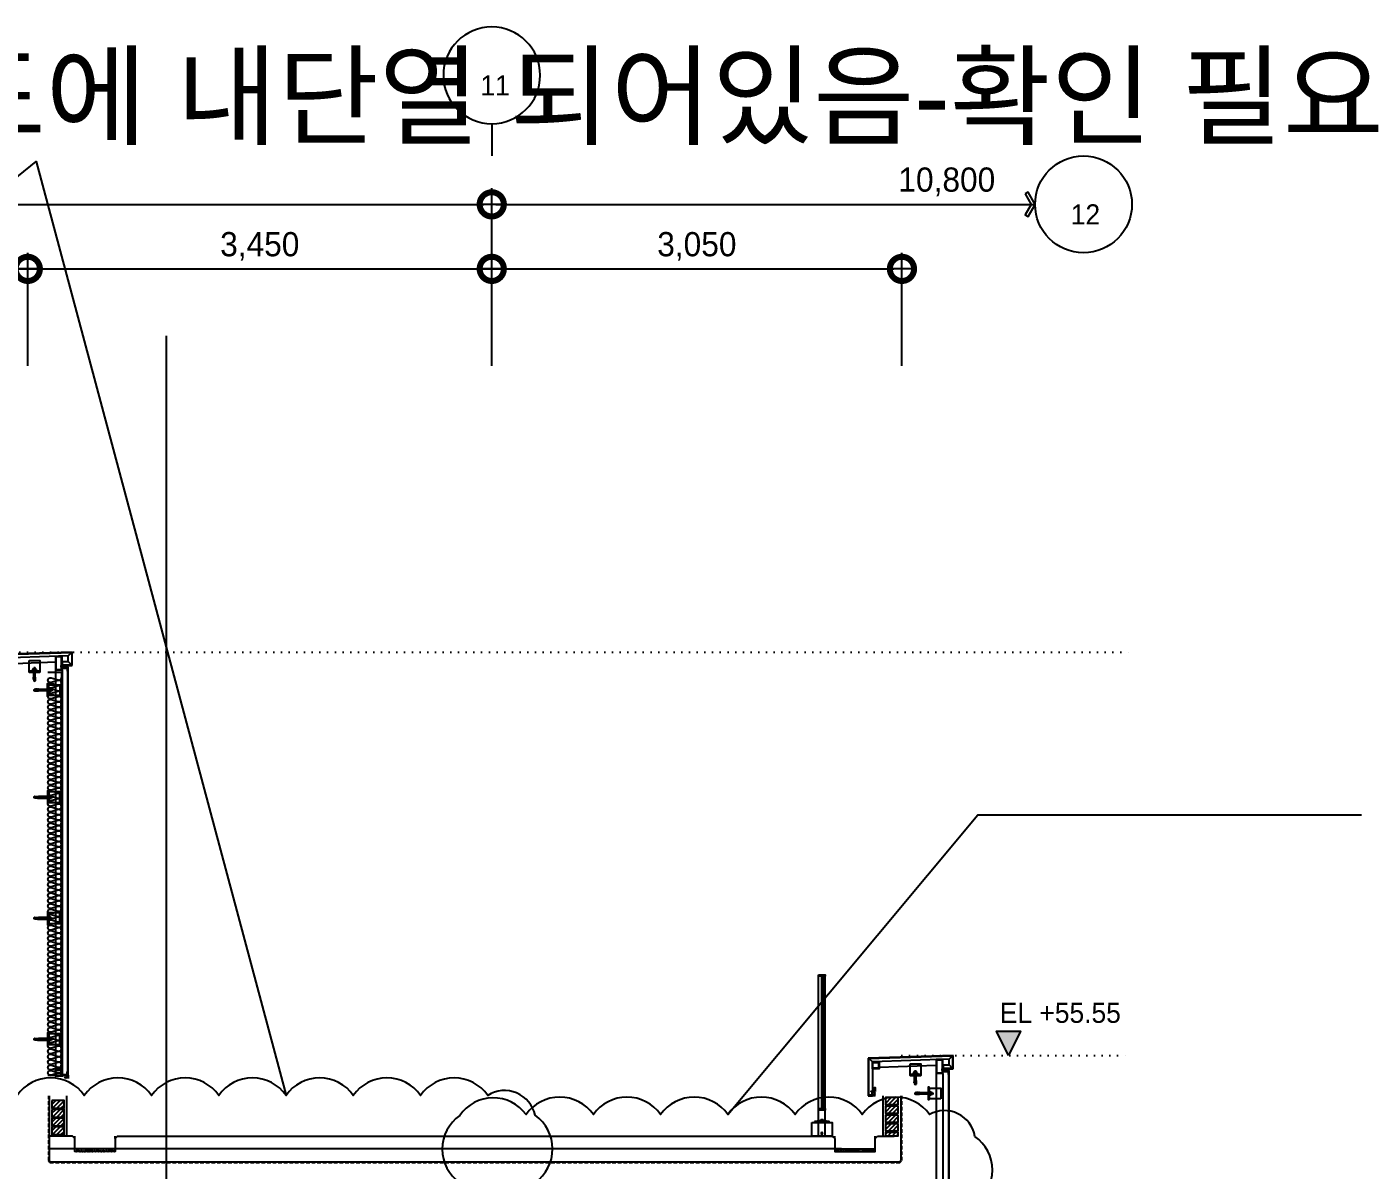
# Model space of a CAD drawing. Header units: millimetres. Extents: x -37526 to 92296, y -340 to 26760.
# Drawn here: x 13103 to 23106, y 18257 to 26760 of the extents above; entities that cross this region are included whole.
import ezdxf
from ezdxf.enums import TextEntityAlignment as Align

# ---------------------------------------------------------------- set-up
doc = ezdxf.new("R2010")
doc.units = ezdxf.units.MM
doc.header["$LTSCALE"] = 60
doc.linetypes.add('DOT', pattern=[6.35, 0, -6.35])
doc.linetypes.add('HID', pattern=[2.3, 1.5, -0.8])
doc.layers.get('Defpoints').update_dxf_attribs({"color": 151})
for name, color, linetype, plot in [('#체크사항0208', 20, 'Continuous', False), ('NOPLOT', 191, 'Continuous', False), ('NOPLOT-DIM', 191, 'Continuous', False)]:
    doc.layers.add(name, color=color, linetype=linetype, plot=plot)
for name, color, linetype in [('0-Sheet', 7, 'Continuous'), ('A-DIM', 7, 'Continuous'), ('A-ELE-8', 8, 'Continuous'), ('A-ETC-8', 8, 'Continuous'), ('A-FIN', 6, 'Continuous'), ('A-FIN-8', 8, 'Continuous'), ('A-FIN-9', 7, 'Continuous'), ('A-hat', 8, 'Continuous'), ('A-HAT-9', 9, 'Continuous'), ('A-HAT-WIREMESH', 9, 'g_mesh'), ('A-WALL', 3, 'Continuous'), ('A-WP', 1, 'HID'), ('cen', 1, 'Continuous'), ('INSUL', 8, 'Continuous')]:
    doc.layers.add(name, color=color, linetype=linetype)
doc.styles.add('Gdim', font='Dotum.ttf')
doc.styles.add('Gtx', font='Dotum.ttf')
doc.linetypes.add('g_mesh', pattern='A,10,-0.8,["X",Gdim,S=0.6,R=0,X=-0.15,Y=-0.3],-0.8', length=11.6)
doc.dimstyles.new('Gdim60', dxfattribs={"dimscale": 60, "dimtxt": 3, "dimasz": 1, "dimexe": 2, "dimexo": 3, "dimgap": 1, "dimtad": 1, "dimdec": 0, "dimdsep": 46, "dimlunit": 6, "dimtxsty": 'Gdim', "dimblk": 'G3-DOT', "dimcen": 2.5, "dimdle": 2, "dimclrd": 1, "dimclre": 1, "dimclrt": 256, "dimazin": 2, "dimtfac": 1, "dimtdec": 0, "dimtix": 1, "dimtmove": 2, "dimatfit": 3, "dimldrblk": 'DOTSMALL', "dimfxl": 0, "dimtolj": 1, "dimtzin": 0, "dimarcsym": 0})

# ---------------------------------------------------------------- blocks, each defined once
blk = doc.blocks.new('G3-DOT')
at = {"layer": 'A-DIM', "color": 1, "linetype": 'ByBlock'}
blk.add_line((1.5, 0), (-1.5, 0), dxfattribs=at)
at = {"layer": 'A-DIM', "color": 1, "linetype": 'ByBlock', "const_width": 3}
blk.add_lwpolyline([(0.375, 0, 1), (-0.375, 0, 1)], format="xyb", close=True, dxfattribs=at)
blk = doc.blocks.new('*D7')
at = {"layer": 'Defpoints', "color": 0, "transparency": 16777216}
for p in [(16560, 25440), (5760, 24060, 0), (16560, 24060, 0)]:
    blk.add_point(p, dxfattribs=at)
at = {"layer": 'NOPLOT-DIM', "color": 1, "lineweight": -2, "transparency": 16777216}
for p, q in [((5760, 24240), (5760, 25560)), ((16560, 24240), (16560, 25560)), ((5820, 25440), (16500, 25440))]:
    blk.add_line(p, q, dxfattribs=at)
at = {"layer": 'NOPLOT-DIM', "color": 1, "lineweight": -2, "transparency": 16777216, "xscale": 60, "yscale": 60, "zscale": 60, "rotation": 180}
blk.add_blockref('G3-DOT', (5760, 25440), dxfattribs=at)
at = {"layer": 'NOPLOT-DIM', "color": 1, "lineweight": -2, "transparency": 16777216, "xscale": 60, "yscale": 60, "zscale": 60}
blk.add_blockref('G3-DOT', (16560, 25440), dxfattribs=at)
at = {"layer": 'NOPLOT-DIM', "transparency": 16777216, "insert": (11160, 25607), "char_height": 180, "attachment_point": 5, "style": 'Gdim'}
blk.add_mtext('\\A1;10,800', dxfattribs=at)
blk = doc.blocks.new('_DotSmall')
at = {"color": 0, "linetype": 'ByBlock', "const_width": 0.5}
blk.add_lwpolyline([(-0.0625, 0, 1), (0.0625, 0, 1)], format="xyb", close=True, dxfattribs=at)
blk = doc.blocks.new('CR')
at = {"color": 0}
blk.add_line((4, 0), (0, 0), dxfattribs=at)
blk.add_circle((10, 0), 6, dxfattribs=at)
blk = doc.blocks.new('*D9')
at = {"layer": 'Defpoints', "color": 0, "transparency": 16777216}
for p in [(13110, 24960), (6810, 24060, 0), (13110, 24060, 0)]:
    blk.add_point(p, dxfattribs=at)
at = {"layer": 'NOPLOT-DIM', "color": 1, "lineweight": -2, "transparency": 16777216}
for p, q in [((6810, 24240), (6810, 25080)), ((13110, 24240), (13110, 25080)), ((6870, 24960), (13050, 24960))]:
    blk.add_line(p, q, dxfattribs=at)
at = {"layer": 'NOPLOT-DIM', "color": 1, "lineweight": -2, "transparency": 16777216, "xscale": 60, "yscale": 60, "zscale": 60, "rotation": 180}
blk.add_blockref('G3-DOT', (6810, 24960), dxfattribs=at)
at = {"layer": 'NOPLOT-DIM', "color": 1, "lineweight": -2, "transparency": 16777216, "xscale": 60, "yscale": 60, "zscale": 60}
blk.add_blockref('G3-DOT', (13110, 24960), dxfattribs=at)
at = {"layer": 'NOPLOT-DIM', "transparency": 16777216, "insert": (9960, 25127), "char_height": 180, "attachment_point": 5, "style": 'Gdim'}
blk.add_mtext('\\A1;6,300', dxfattribs=at)
blk = doc.blocks.new('*D10')
at = {"layer": 'Defpoints', "color": 0, "transparency": 16777216}
for p in [(16560, 24960), (13110, 24060, 0), (16560, 24060, 0)]:
    blk.add_point(p, dxfattribs=at)
at = {"layer": 'NOPLOT-DIM', "color": 1, "lineweight": -2, "transparency": 16777216}
for p, q in [((13110, 24240), (13110, 25080)), ((16560, 24240), (16560, 25080)), ((13170, 24960), (16500, 24960))]:
    blk.add_line(p, q, dxfattribs=at)
at = {"layer": 'NOPLOT-DIM', "color": 1, "lineweight": -2, "transparency": 16777216, "xscale": 60, "yscale": 60, "zscale": 60, "rotation": 180}
blk.add_blockref('G3-DOT', (13110, 24960), dxfattribs=at)
at = {"layer": 'NOPLOT-DIM', "color": 1, "lineweight": -2, "transparency": 16777216, "xscale": 60, "yscale": 60, "zscale": 60}
blk.add_blockref('G3-DOT', (16560, 24960), dxfattribs=at)
at = {"layer": 'NOPLOT-DIM', "transparency": 16777216, "insert": (14835, 25127), "char_height": 180, "attachment_point": 5, "style": 'Gdim'}
blk.add_mtext('\\A1;3,450', dxfattribs=at)
blk = doc.blocks.new('*D46')
at = {"layer": 'Defpoints', "color": 0, "transparency": 16777216}
for p in [(19610, 24960), (16560, 24060, 0), (19610, 24060, 0)]:
    blk.add_point(p, dxfattribs=at)
at = {"layer": 'NOPLOT-DIM', "color": 1, "lineweight": -2, "transparency": 16777216}
for p, q in [((16560, 24240), (16560, 25080)), ((19610, 24240), (19610, 25080)), ((16620, 24960), (19550, 24960))]:
    blk.add_line(p, q, dxfattribs=at)
at = {"layer": 'NOPLOT-DIM', "color": 1, "lineweight": -2, "transparency": 16777216, "xscale": 60, "yscale": 60, "zscale": 60, "rotation": 180}
blk.add_blockref('G3-DOT', (16560, 24960), dxfattribs=at)
at = {"layer": 'NOPLOT-DIM', "color": 1, "lineweight": -2, "transparency": 16777216, "xscale": 60, "yscale": 60, "zscale": 60}
blk.add_blockref('G3-DOT', (19610, 24960), dxfattribs=at)
at = {"layer": 'NOPLOT-DIM', "transparency": 16777216, "insert": (18085, 25127), "char_height": 180, "attachment_point": 5, "style": 'Gdim'}
blk.add_mtext('\\A1;3,050', dxfattribs=at)
blk = doc.blocks.new('A$C17189e19')
at = {"layer": 'A-HAT-9'}
h = blk.add_hatch(dxfattribs=at)
h.set_pattern_fill('AR-SAND', color=256, scale=0.3)
h.set_pattern_definition([(37.5, (-113396.389, 321843.363), (-0.4800094, 14.6823971), [0, -11.5824, 0, -12.954, 0, -12.3825]), (7.5, (-113396.389, 321843.363), (13.4856985, 21.504753), [0, -6.2484, 0, -10.4394, 0, -4.0005]), (327.5, (-113405.761, 321843.363), (23.7297711, 0.04311554), [0, -3.81, 0, -13.716, 0, -17.907]), (317.5, (-113405.761, 321843.363), (22.9066936, 6.6878797), [0, -1.905, 0, -8.9916, 0, -10.287])])
h.paths.add_polyline_path([(0, -96), (300, -96), (300, -116), (0, -116)])
at = {"layer": 'A-FIN'}
for points in [[(-18, 0), (0, -18), (0, -116), (300, -116), (300, -18), (318, 0)], [(0, -96), (300, -96)]]:
    blk.add_lwpolyline(points, dxfattribs=at)
at = {"layer": 'NOPLOT'}
for p, q in [((0, -18), (0, 0)), ((300, -18), (300, 0))]:
    blk.add_line(p, q, dxfattribs=at)
blk = doc.blocks.new('너트 M12')
for p, q in [((-9, 0), (9, 0)), ((-10, -9), (-10, -1)), ((9, -10), (-9, -10)), ((0, -8), (0, -1)), ((10, -1), (10, -9))]:
    blk.add_line(p, q)
for centre, start, end in [((-9, -1), 90, 180), ((-9, -9), 180, 270), ((9, -1), 0, 90), ((9, -9), 270, 0)]:
    blk.add_arc(centre, 0.5, start, end)
at = {"extrusion": (0, 0, -1)}
for centre, major_axis, ratio, start_param, end_param in [((-5, -1), (-4.75, 0.31), 0.185359, -0.024388, 3.141593), ((5, -1), (4.75, 0.31), 0.185108, 3.141593, 6.30754), ((-5, -9), (4.75, 0.31), 0.187111, 0, 3.166211), ((5, -9), (-4.75, 0.31), 0.185991, 3.117121, 6.283185)]:
    blk.add_ellipse(centre, major_axis=major_axis, ratio=ratio, start_param=start_param, end_param=end_param, dxfattribs=at)
blk = doc.blocks.new('A$Cae507117')
at = {"layer": 'A-ETC-8'}
for points in [[(-50, 0), (-50, -50), (0, -50), (0, 0)], [(-46.8, -3.2), (-46.8, -46.8), (-3.2, -46.8), (-3.2, -3.2)]]:
    blk.add_lwpolyline(points, close=True, dxfattribs=at)
blk = doc.blocks.new('A$C632c858f')
at = {"layer": 'A-ETC-8'}
blk.add_arc((-3, 0), 24, 341.8248, 18.1752, dxfattribs=at)
blk.add_ellipse((34, 0), major_axis=(7.59, 0), ratio=0.987937, dxfattribs=at)
at = {"layer": 'NOPLOT'}
blk.add_line((0, 0), (58, 0), dxfattribs=at)
for points in [[(0, 8), (41, 8)], [(0, -7), (41, -7)]]:
    blk.add_lwpolyline(points, dxfattribs=at)
blk = doc.blocks.new('M12-STUD ANCHOR')
at = {"layer": 'A-ETC-8'}
for p, q in [((18, 34), (18, 41)), ((28, 30), (18, 31)), ((18, 28), (18, 31)), ((18, 31), (29, 31)), ((28, 27), (18, 28)), ((29, 42), (19, 42)), ((29, 32), (19, 32)), ((23, 48), (24, 49)), ((35, 48), (23, 48)), ((23, -21), (23, 48)), ((23, 34), (23, 41)), ((34, 49), (24, 49)), ((24, -21), (24, 49)), ((28, 27), (28, 30)), ((39, 28), (28, 28)), ((29, 54), (29, -56)), ((29, 42), (38, 42)), ((29, 32), (38, 32)), ((29, 29), (29, 32)), ((39, 31), (29, 32)), ((39, 28), (29, 29)), ((34, 49), (35, 48)), ((34, -21), (34, 49)), ((34, 34), (34, 41)), ((35, -21), (35, 48)), ((39, 28), (39, 31)), ((40, 34), (40, 41)), ((21, -39), (22, -21)), ((29, -39), (21, -39)), ((22, -21), (24, -21)), ((23, -18), (35, -18)), ((23, -39), (23, -48)), ((23, -41), (35, -41)), ((23, -42), (35, -42)), ((23, -48), (29, -48)), ((29, -51), (23, -48)), ((29, -21), (25, -21)), ((26, -32), (32, -26)), ((26, -33), (32, -26)), ((31, -36), (28, -36)), ((31, -36), (28, -36)), ((36, -21), (29, -21)), ((31, -39), (29, -39)), ((29, -51), (35, -48)), ((35, -48), (29, -48)), ((32, -39), (37, -39)), ((35, -39), (35, -48)), ((37, -39), (36, -21))]:
    blk.add_line(p, q, dxfattribs=at)
for centre, radius, start, end in [((19, 41), 1.47, 90, 180), ((19, 34), 1.47, 180, 270), ((22, 41), 1.47, 360, 90), ((22, 34), 1.47, 270, 360), ((25, 41), 1.47, 90, 180), ((25, 34), 1.47, 180, 270), ((33, 41), 1.47, 360, 90), ((33, 34), 1.47, 270, 360), ((36, 41), 1.47, 90, 180), ((36, 34), 1.47, 180, 270), ((38, 41), 1.47, 360, 90), ((38, 34), 1.47, 270, 360), ((28, -22), 3.6, 161.9622, 315), ((28, -22), 3.12, 159.0667, 315), ((28, -34), 2.4, 135, 270), ((28, -34), 1.92, 135, 270), ((31, -25), 1.2, 315, 135), ((31, -25), 1.68, 315, 135), ((31, -38), 1.2, 270, 90), ((31, -38), 1.68, 314.4153, 90)]:
    blk.add_arc(centre, radius, start, end, dxfattribs=at)
blk = doc.blocks.new('A$C7453124a')
at = {"layer": 'A-ETC-8'}
for points in [[(-40, 88), (40, 88), (40, 0), (-40, 0)], [(-40, 8), (-40, 0), (40, 0), (40, 8)], [(-20, 8), (20, 8), (20, 12), (-20, 12)]]:
    blk.add_lwpolyline(points, close=True, dxfattribs=at)
blk.add_blockref('M12-STUD ANCHOR', (-29, -16), dxfattribs=at)
blk = doc.blocks.new('A$C74a2a393')
at = {"layer": 'A-ETC-8', "elevation": 0}
for points in [[(-50, -100), (-50, 0), (0, 0), (0, -100)], [(-47, -97), (-47, -3), (-3, -3), (-3, -97)]]:
    blk.add_lwpolyline(points, close=True, dxfattribs=at)
blk = doc.blocks.new('A$Cbf7c2b19')
at = {"layer": '0-Sheet'}
for p, q in [((0, 0, 0), (0, -280)), ((-3, -277), (-3, -3, 0)), ((-42, -253), (-42, -250)), ((-42, -250), (-30, -250)), ((-30, -253), (-42, -253)), ((-30, -280), (-30, -253)), ((0, -280), (-30, -280)), ((-27, -250), (-27, -277)), ((-27, -277), (-3, -277))]:
    blk.add_line(p, q, dxfattribs=at)
at = {"layer": 'A-ETC-8'}
for p, q in [((-600, -9), (-627, 17, 0)), ((-627, -77), (-600, -50)), ((-558, -77), (-558, -50)), ((-80, -69, 0), (-505, -53, 0)), ((-30, -29, 0), (-3, -3, 0)), ((-30, -29, 0), (-30, -250))]:
    blk.add_line(p, q, dxfattribs=at)
blk.add_lwpolyline([(-558, -50), (-600, -50), (-600, -9), (-30, -29)], dxfattribs=at)
at = {"layer": 'A-ETC-8', "elevation": 0}
blk.add_lwpolyline([(-50, -250), (-20, -250), (-20, -247), (-47, -247), (-47, -220), (-50, -220)], close=True, dxfattribs=at)
at = {"layer": 'A-ETC-8'}
blk.add_arc((-40, -344), 64.5, 81.0843, 98.9157, dxfattribs=at)
blk.add_ellipse((-40, -264), major_axis=(0, 10), ratio=0.999542, dxfattribs=at)
at = {"layer": 'A-FIN-9'}
for p, q in [((-630, -80), (-630, 20, 0)), ((-630, 20, 0), (0, 0, 0)), ((-3, -3, 0), (-627, 17, 0)), ((-627, 17, 0), (-627, -77)), ((-558, -80), (-630, -80)), ((-627, -77), (-555, -77)), ((-558, -87), (-558, -80)), ((-555, -87), (-558, -87)), ((-555, -77), (-555, -87))]:
    blk.add_line(p, q, dxfattribs=at)
at = {"layer": 'A-ETC-8', "xscale": -1, "rotation": 180}
blk.add_blockref('A$C632c858f', (-600, -87), dxfattribs=at)
at = {"layer": 'A-ETC-8'}
for name, p in [('A$C74a2a393', (-505, -12, 0)), ('A$Cae507117', (-30, -29, 0))]:
    blk.add_blockref(name, p, dxfattribs=at)
at = {"layer": 'A-ETC-8', "xscale": -1}
blk.add_blockref('A$C7453124a', (-350, -130), dxfattribs=at)
blk = doc.blocks.new('옥탑난간')
at = {"layer": 'A-ELE-8'}
for p, q in [((-25, 0), (-25, 1188)), ((-15, 205), (-15, 1188)), ((0, 205), (0, 1188)), ((25, 0), (25, 1188)), ((-35, 110), (35, 110)), ((-13, 117), (-13, 111)), ((11, 118), (-11, 118)), ((-9, 123), (-8, 124)), ((-9, 123), (-9, 111)), ((9, 123), (-9, 123)), ((8, 124), (-8, 124)), ((-8, 124), (-8, 118)), ((8, 124), (9, 123)), ((8, 124), (8, 118)), ((9, 123), (9, 111)), ((13, 117), (13, 111))]:
    blk.add_line(p, q, dxfattribs=at)
for points in [[(25, 1200), (-25, 1200), (-25, 1188), (25, 1188)], [(25, 205), (-25, 205), (-25, 193), (25, 193)], [(55, 108), (55, 100), (-55, 100), (-55, 108)], [(35, 108), (35, 110), (-35, 110), (-35, 108)], [(75, 100), (-75, 100), (-75, 0), (75, 0)]]:
    blk.add_lwpolyline(points, close=True, dxfattribs=at)
blk.add_circle((0, 20), 6.5, dxfattribs=at)
for centre, radius, start, end in [((-11, 116), 2.5, 36.8699, 143.1301), ((-11, 113), 2.5, 216.8699, 323.1301), ((0, 77), 41, 77.3196, 102.6804), ((0, 151), 41, 257.3196, 282.6804), ((11, 116), 2.5, 36.8699, 143.1301), ((11, 113), 2.5, 216.8699, 323.1301), ((11, 113), 2.5, 216.8699, 323.1301)]:
    blk.add_arc(centre, radius, start, end, dxfattribs=at)

msp = doc.modelspace()

# ---------------------------------------------------------------- hatches: boundary and pattern name
at = {"layer": 'A-hat', "lineweight": -3}
h = msp.add_hatch(dxfattribs=at)
h.set_pattern_fill('ANSI31', color=256, scale=7, style=0)
h.set_pattern_definition([(45, (-79846.025, 21095.123), (-15.715448, 15.715448), [])])
h.paths.add_polyline_path([(13379.9, 18773.5), (13289.9, 18773.5), (13289.9, 18716.5), (13379.9, 18716.5)])
h = msp.add_hatch(dxfattribs=at)
h.set_pattern_fill('ANSI31', color=256, scale=7, style=0)
h.set_pattern_definition([(45, (-79846.025, 21030.123), (-15.715448, 15.715448), [])])
h.paths.add_polyline_path([(13379.9, 18708.5), (13289.9, 18708.5), (13289.9, 18651.5), (13379.9, 18651.5)])
h = msp.add_hatch(dxfattribs=at)
h.set_pattern_fill('ANSI31', color=256, scale=7, style=0)
h.set_pattern_definition([(45, (-63888.366, 21120.123), (-15.715448, 15.715448), [])])
h.paths.add_polyline_path([(19490, 18798.5), (19580, 18798.5), (19580, 18741.5), (19490, 18741.5)])
h = msp.add_hatch(dxfattribs=at)
h.set_pattern_fill('ANSI31', color=256, scale=7, style=0)
h.set_pattern_definition([(45, (-63888.366, 21055.123), (-15.715448, 15.715448), [])])
h.paths.add_polyline_path([(19490, 18733.5), (19580, 18733.5), (19580, 18676.5), (19490, 18676.5)])
h = msp.add_hatch(dxfattribs=at)
h.set_pattern_fill('ANSI31', color=256, scale=7, style=0)
h.set_pattern_definition([(45, (-79846.025, 20965.123), (-15.715448, 15.715448), [])])
h.paths.add_polyline_path([(13379.9, 18643.5), (13289.9, 18643.5), (13289.9, 18586.5), (13379.9, 18586.5)])
h = msp.add_hatch(dxfattribs=at)
h.set_pattern_fill('ANSI31', color=256, scale=7, style=0)
h.set_pattern_definition([(45, (-63888.366, 20990.123), (-15.715448, 15.715448), [])])
h.paths.add_polyline_path([(19490, 18668.5), (19580, 18668.5), (19580, 18611.5), (19490, 18611.5)])
h = msp.add_hatch(dxfattribs=at)
h.set_pattern_fill('ANSI31', color=256, scale=7, style=0)
h.set_pattern_definition([(45, (-79846.025, 20900.123), (-15.715448, 15.715448), [])])
h.paths.add_polyline_path([(13379.9, 18578.5), (13289.9, 18578.5), (13289.9, 18521.5), (13379.9, 18521.5)])
h = msp.add_hatch(dxfattribs=at)
h.set_pattern_fill('ANSI31', color=256, scale=7, style=0)
h.set_pattern_definition([(45, (-63888.366, 20925.123), (-15.715448, 15.715448), [])])
h.paths.add_polyline_path([(19490, 18603.5), (19580, 18603.5), (19580, 18546.5), (19490, 18546.5)])
h = msp.add_hatch(dxfattribs=at)
h.set_pattern_fill('ANSI31', color=256, scale=7, style=0)
h.set_pattern_definition([(45, (-63888.366, 20860.123), (-15.715448, 15.715448), [])])
h.paths.add_polyline_path([(19580, 18510), (19490, 18510), (19490, 18538.5), (19580, 18538.5)])
at = {"layer": 'NOPLOT-DIM'}
msp.add_hatch(color=256, dxfattribs=at).paths.add_polyline_path([(20492.7, 19290), (20312.7, 19290), (20402.7, 19110)])

# ---------------------------------------------------------------- linework, layer by layer
at = {"layer": '#체크사항0208'}
for points in [[(4594.6, 18795.7), (13173.3, 25759.8), (15030.4, 18812.5)], [(18315.3, 18669.7), (20174.2, 20898.4), (23028.1, 20898.4)]]:
    msp.add_lwpolyline(points, dxfattribs=at)
msp.add_lwpolyline([(12774.5, 16772.4, 0.5205671), (13274.5, 16772.4, 0.5205671), (13774.5, 16772.4, 0.5205671), (14274.5, 16772.4, 0.5205671), (14774.5, 16772.4, 0.5205671), (15274.5, 16772.4, 0.5205671), (15774.5, 16772.4, 0.5205671), (16274.5, 16772.4, 0.5205671), (16774.5, 16772.4, 0.5205671), (16882.4, 17164.5, 0.5205671), (16882.4, 17664.5, 0.5205671), (16882.4, 18164.5, 0.5205671), (16882.4, 18664.5, 0.5205671), (16530.4, 18812.5, 0.5205671), (16030.4, 18812.5, 0.5205671), (15530.4, 18812.5, 0.5205671), (15030.4, 18812.5, 0.5205671), (14530.4, 18812.5, 0.5205671), (14030.4, 18812.5, 0.5205671), (13530.4, 18812.5, 0.5205671), (13030.4, 18812.5, 0.5205671)], format="xyb", dxfattribs=at)
msp.add_lwpolyline([(16322.5, 16836.8, 0.5205671), (16822.5, 16836.8, 0.5205671), (17322.5, 16836.8, 0.5205671), (17822.5, 16836.8, 0.5205671), (18322.5, 16836.8, 0.5205671), (18822.5, 16836.8, 0.5205671), (19322.5, 16836.8, 0.5205671), (19822.5, 16836.8, 0.5205671), (20152.5, 17006.9, 0.5205671), (20152.5, 17506.9, 0.5205671), (20152.5, 18006.9, 0.5205671), (20152.5, 18506.9, 0.5205671), (19815.3, 18669.7, 0.5205671), (19315.3, 18669.7, 0.5205671), (18815.3, 18669.7, 0.5205671), (18315.3, 18669.7, 0.5205671), (17815.3, 18669.7, 0.5205671), (17315.3, 18669.7, 0.5205671), (16815.3, 18669.7, 0.5205671), (16322.5, 18662.4, 0.5205671), (16322.5, 18162.4, 0.5205671), (16322.5, 17662.4, 0.5205671), (16322.5, 17162.4, 0.5205671)], format="xyb", close=True, dxfattribs=at)
at = {"layer": 'A-ETC-8'}
for p, q in [((13315, 21978.1), (13315, 18955, 0)), ((13364.9, 21978.1), (13364.9, 18955, 0)), ((13149.9, 21827), (13297.4, 21827)), ((13159.9, 21831.5), (13159.9, 21822.5)), ((13161.9, 21833), (13161.4, 21833)), ((13161.4, 21821), (13161.9, 21821)), ((13172.9, 21831.5), (13161.9, 21833)), ((13161.9, 21821), (13172.9, 21822.5)), ((13167.4, 21832.3), (13167.4, 21830.6)), ((13167.4, 21823.5), (13167.4, 21821.8)), ((13167.8, 21829.7), (13169.6, 21828.5)), ((13167.8, 21824.3), (13169.6, 21825.5)), ((13183.4, 21833.3), (13168.4, 21833.3)), ((13168.4, 21820.8), (13183.4, 21820.8)), ((13177.9, 21828), (13171.3, 21828)), ((13177.9, 21826), (13171.3, 21826)), ((13172.9, 21831.5), (13186.9, 21831.5)), ((13172.9, 21822.5), (13186.9, 21822.5)), ((13178.4, 21828.5), (13178.4, 21829)), ((13178.4, 21825), (13178.4, 21825.5)), ((13182.4, 21825), (13182.4, 21829)), ((13183.4, 21833.3), (13186.4, 21833.3)), ((13183.4, 21820.8), (13186.4, 21820.8)), ((13186.4, 21833.3), (13186.4, 21820.8)), ((13186.9, 21821), (13186.9, 21833)), ((13189.9, 21833), (13186.9, 21833)), ((13186.9, 21821), (13189.9, 21821)), ((13189.9, 21821), (13189.9, 21833)), ((13189.9, 21833), (13265.9, 21833)), ((13265.9, 21821), (13189.9, 21821)), ((13277.3, 21822.5), (13287.4, 21822.5)), ((13277.4, 21833), (13285.9, 21833)), ((13277.4, 21831.5), (13287.4, 21831.5)), ((13277.4, 21821), (13285.9, 21821)), ((13285.9, 21821), (13285.9, 21833)), ((13287.4, 21831.5), (13285.9, 21833)), ((13287.4, 21822.5), (13285.9, 21821)), ((13287.4, 21822.5), (13287.4, 21831.5)), ((13149.9, 21030), (13297.4, 21030)), ((13159.9, 21025.5), (13159.9, 21034.5)), ((13161.4, 21036), (13161.9, 21036)), ((13161.9, 21024), (13161.4, 21024)), ((13161.9, 21036), (13172.9, 21034.5)), ((13172.9, 21025.5), (13161.9, 21024)), ((13167.4, 21033.5), (13167.4, 21035.3)), ((13167.4, 21024.8), (13167.4, 21026.5)), ((13167.8, 21032.7), (13169.6, 21031.5)), ((13167.8, 21027.3), (13169.6, 21028.5)), ((13168.4, 21036.3), (13183.4, 21036.3)), ((13183.4, 21023.8), (13168.4, 21023.8)), ((13177.9, 21031), (13171.3, 21031)), ((13177.9, 21029), (13171.3, 21029)), ((13172.9, 21034.5), (13186.9, 21034.5)), ((13172.9, 21025.5), (13186.9, 21025.5)), ((13178.4, 21032), (13178.4, 21031.5)), ((13178.4, 21028.5), (13178.4, 21028)), ((13182.4, 21032), (13182.4, 21028)), ((13183.4, 21036.3), (13186.4, 21036.3)), ((13183.4, 21023.8), (13186.4, 21023.8)), ((13186.4, 21023.8), (13186.4, 21036.3)), ((13186.9, 21036), (13186.9, 21024)), ((13186.9, 21036), (13189.9, 21036)), ((13189.9, 21024), (13186.9, 21024)), ((13189.9, 21036), (13189.9, 21024)), ((13265.9, 21036), (13189.9, 21036)), ((13189.9, 21024), (13265.9, 21024)), ((13277.3, 21034.5), (13287.4, 21034.5)), ((13277.4, 21036), (13285.9, 21036)), ((13277.4, 21025.5), (13287.4, 21025.5)), ((13277.4, 21024), (13285.9, 21024)), ((13285.9, 21036), (13285.9, 21024)), ((13287.4, 21034.5), (13285.9, 21036)), ((13287.4, 21025.5), (13285.9, 21024)), ((13287.4, 21034.5), (13287.4, 21025.5)), ((13149.9, 20130), (13297.4, 20130)), ((13159.9, 20125.5), (13159.9, 20134.5)), ((13161.4, 20136), (13161.9, 20136)), ((13161.9, 20124), (13161.4, 20124)), ((13161.9, 20136), (13172.9, 20134.5)), ((13172.9, 20125.5), (13161.9, 20124)), ((13167.4, 20133.5), (13167.4, 20135.3)), ((13167.4, 20124.8), (13167.4, 20126.5)), ((13167.8, 20132.7), (13169.6, 20131.5)), ((13167.8, 20127.3), (13169.6, 20128.5)), ((13168.4, 20136.3), (13183.4, 20136.3)), ((13183.4, 20123.8), (13168.4, 20123.8)), ((13177.9, 20131), (13171.3, 20131)), ((13177.9, 20129), (13171.3, 20129)), ((13172.9, 20134.5), (13186.9, 20134.5)), ((13172.9, 20125.5), (13186.9, 20125.5)), ((13178.4, 20132), (13178.4, 20131.5)), ((13178.4, 20128.5), (13178.4, 20128)), ((13182.4, 20132), (13182.4, 20128)), ((13183.4, 20136.3), (13186.4, 20136.3)), ((13183.4, 20123.8), (13186.4, 20123.8)), ((13186.4, 20123.8), (13186.4, 20136.3)), ((13186.9, 20136), (13186.9, 20124)), ((13186.9, 20136), (13189.9, 20136)), ((13189.9, 20124), (13186.9, 20124)), ((13189.9, 20136), (13189.9, 20124)), ((13265.9, 20136), (13189.9, 20136)), ((13189.9, 20124), (13265.9, 20124)), ((13277.3, 20134.5), (13287.4, 20134.5)), ((13277.4, 20136), (13285.9, 20136)), ((13277.4, 20125.5), (13287.4, 20125.5)), ((13277.4, 20124), (13285.9, 20124)), ((13285.9, 20136), (13285.9, 20124)), ((13287.4, 20134.5), (13285.9, 20136)), ((13287.4, 20125.5), (13285.9, 20124)), ((13287.4, 20134.5), (13287.4, 20125.5)), ((13149.9, 19230), (13297.4, 19230)), ((13159.9, 19225.5), (13159.9, 19234.5)), ((13161.4, 19236), (13161.9, 19236)), ((13161.9, 19224), (13161.4, 19224)), ((13161.9, 19236), (13172.9, 19234.5)), ((13172.9, 19225.5), (13161.9, 19224)), ((13167.4, 19233.5), (13167.4, 19235.3)), ((13167.4, 19224.8), (13167.4, 19226.5)), ((13167.8, 19232.7), (13169.6, 19231.5)), ((13167.8, 19227.3), (13169.6, 19228.5)), ((13168.4, 19236.3), (13183.4, 19236.3)), ((13183.4, 19223.8), (13168.4, 19223.8)), ((13177.9, 19231), (13171.3, 19231)), ((13177.9, 19229), (13171.3, 19229)), ((13172.9, 19234.5), (13186.9, 19234.5)), ((13172.9, 19225.5), (13186.9, 19225.5)), ((13178.4, 19232), (13178.4, 19231.5)), ((13178.4, 19228.5), (13178.4, 19228)), ((13182.4, 19232), (13182.4, 19228)), ((13183.4, 19236.3), (13186.4, 19236.3)), ((13183.4, 19223.8), (13186.4, 19223.8)), ((13186.4, 19223.8), (13186.4, 19236.3)), ((13186.9, 19236), (13186.9, 19224)), ((13186.9, 19236), (13189.9, 19236)), ((13189.9, 19224), (13186.9, 19224)), ((13189.9, 19236), (13189.9, 19224)), ((13265.9, 19236), (13189.9, 19236)), ((13189.9, 19224), (13265.9, 19224)), ((13277.3, 19234.5), (13287.4, 19234.5)), ((13277.4, 19236), (13285.9, 19236)), ((13277.4, 19225.5), (13287.4, 19225.5)), ((13277.4, 19224), (13285.9, 19224)), ((13285.9, 19236), (13285.9, 19224)), ((13287.4, 19234.5), (13285.9, 19236)), ((13287.4, 19225.5), (13285.9, 19224)), ((13287.4, 19234.5), (13287.4, 19225.5)), ((19865, 18973.9, 0), (19865, 17855, 0)), ((19915, 18973.9, 0), (19915, 17855, 0)), ((19700, 18827, 0), (19847.5, 18827, 0)), ((19710, 18831.5, 0), (19710, 18822.5, 0)), ((19712, 18833, 0), (19711.5, 18833, 0)), ((19711.5, 18821, 0), (19712, 18821, 0)), ((19723, 18831.5, 0), (19712, 18833, 0)), ((19712, 18821, 0), (19723, 18822.5, 0)), ((19717.4, 18832.3, 0), (19717.4, 18830.6, 0)), ((19717.4, 18823.5, 0), (19717.4, 18821.8, 0)), ((19717.9, 18829.7, 0), (19719.7, 18828.5, 0)), ((19717.9, 18824.3, 0), (19719.7, 18825.5, 0)), ((19733.4, 18833.3, 0), (19718.4, 18833.3, 0)), ((19718.4, 18820.8, 0), (19733.4, 18820.8, 0)), ((19727.9, 18828, 0), (19721.3, 18828, 0)), ((19727.9, 18826, 0), (19721.3, 18826, 0)), ((19723, 18831.5, 0), (19737, 18831.5, 0)), ((19723, 18822.5, 0), (19737, 18822.5, 0)), ((19728.4, 18828.5, 0), (19728.4, 18829, 0)), ((19728.4, 18825, 0), (19728.4, 18825.5, 0)), ((19732.4, 18825, 0), (19732.4, 18829, 0)), ((19733.4, 18833.3, 0), (19736.4, 18833.3, 0)), ((19733.4, 18820.8, 0), (19736.4, 18820.8, 0)), ((19736.4, 18833.3, 0), (19736.4, 18820.8, 0)), ((19737, 18821, 0), (19737, 18833, 0)), ((19740, 18833, 0), (19737, 18833, 0)), ((19737, 18821, 0), (19740, 18821, 0)), ((19740, 18821, 0), (19740, 18833, 0)), ((19740, 18833, 0), (19816, 18833, 0)), ((19816, 18821, 0), (19740, 18821, 0)), ((19827.3, 18822.5, 0), (19837.5, 18822.5, 0)), ((19827.5, 18833, 0), (19836, 18833, 0)), ((19827.5, 18831.5, 0), (19837.5, 18831.5, 0)), ((19827.5, 18821, 0), (19836, 18821, 0)), ((19836, 18821, 0), (19836, 18833, 0)), ((19837.5, 18831.5, 0), (19836, 18833, 0)), ((19837.5, 18822.5, 0), (19836, 18821, 0)), ((19837.5, 18822.5, 0), (19837.5, 18831.5, 0))]:
    msp.add_line(p, q, dxfattribs=at)
at = {"layer": 'A-ETC-8', "elevation": 0}
for points in [[(13401.9, 21991), (13366.9, 21991), (13366.9, 22002), (13364.9, 22002), (13364.9, 21989), (13400.3, 21989, 0.2265409), (13403.9, 21985.4), (13403.9, 21970.7), (13405.9, 21970.7), (13405.9, 21987, -0.4142136)], [(13259.9, 21874.5), (13259.9, 21779.5, -0.4142136), (13258.9, 21778.5), (13256.4, 21778.5), (13256.4, 21875.5), (13258.9, 21875.5, -0.4142136)], [(13259.9, 20982.5), (13259.9, 21077.5, 0.4142136), (13258.9, 21078.5), (13256.4, 21078.5), (13256.4, 20981.5), (13258.9, 20981.5, 0.4142136)], [(13259.9, 20082.5), (13259.9, 20177.5, 0.4142136), (13258.9, 20178.5), (13256.4, 20178.5), (13256.4, 20081.5), (13258.9, 20081.5, 0.4142136)], [(13259.9, 19182.5), (13259.9, 19277.5, 0.4142136), (13258.9, 19278.5), (13256.4, 19278.5), (13256.4, 19181.5), (13258.9, 19181.5, 0.4142136)], [(13401.9, 18966), (13366.9, 18966), (13366.9, 18955), (13364.9, 18955), (13364.9, 18968), (13400.3, 18968, -0.2265409), (13403.9, 18971.7), (13403.9, 18986.4), (13405.9, 18986.4), (13405.9, 18970, 0.4142136)], [(19952, 18991), (19917, 18991), (19917, 19002), (19915, 19002), (19915, 18989), (19950.3, 18989, 0.2265409), (19954, 18985.4), (19954, 18970.7), (19956, 18970.7), (19956, 18987, -0.4142136)], [(19810, 18874.5), (19810, 18779.5, -0.4142136), (19809, 18778.5), (19806.5, 18778.5), (19806.5, 18875.5), (19809, 18875.5, -0.4142136)]]:
    msp.add_lwpolyline(points, format="xyb", close=True, dxfattribs=at)
for points in [[(13348.5, 21787), (13259.9, 21787), (13259.9, 21867), (13348.5, 21867)], [(13259.9, 21787), (13265.9, 21787), (13265.9, 21867), (13259.9, 21867)], [(13265.9, 21842), (13265.9, 21812), (13267.9, 21812), (13267.9, 21842)], [(13348.5, 21070), (13259.9, 21070), (13259.9, 20990), (13348.5, 20990)], [(13259.9, 21070), (13265.9, 21070), (13265.9, 20990), (13259.9, 20990)], [(13265.9, 21015), (13265.9, 21045), (13267.9, 21045), (13267.9, 21015)], [(13348.5, 20170), (13259.9, 20170), (13259.9, 20090), (13348.5, 20090)], [(13259.9, 20170), (13265.9, 20170), (13265.9, 20090), (13259.9, 20090)], [(13265.9, 20115), (13265.9, 20145), (13267.9, 20145), (13267.9, 20115)], [(13348.5, 19270), (13259.9, 19270), (13259.9, 19190), (13348.5, 19190)], [(13259.9, 19270), (13265.9, 19270), (13265.9, 19190), (13259.9, 19190)], [(13265.9, 19215), (13265.9, 19245), (13267.9, 19245), (13267.9, 19215)], [(19898.5, 18787), (19810, 18787), (19810, 18867), (19898.5, 18867)], [(19810, 18787), (19816, 18787), (19816, 18867), (19810, 18867)], [(19816, 18842), (19816, 18812), (19818, 18812), (19818, 18842)]]:
    msp.add_lwpolyline(points, close=True, dxfattribs=at)
at = {"layer": 'A-ETC-8'}
for centre, radius, start, end in [((13161.4, 21831.5), 1.5, 90, 180), ((13161.4, 21822.5), 1.5, 180, 270), ((13168.4, 21832.3), 1, 90, 180), ((13168.4, 21830.6), 1, 180, 236.30993), ((13168.4, 21823.5), 1, 123.69007, 180), ((13168.4, 21821.8), 1, 180, 270), ((13171.3, 21831), 3, 236.30993, 270), ((13171.3, 21823), 3, 90, 123.69007), ((13177.9, 21828.5), 0.5, 270, 0), ((13177.9, 21825.5), 0.5, 0, 90), ((13180.4, 21829), 2, 90, 180), ((13180.4, 21825), 2, 180, 270), ((13180.4, 21829), 2, 0, 90), ((13180.4, 21825), 2, 270, 0), ((13161.4, 21034.5), 1.5, 90, 180), ((13161.4, 21025.5), 1.5, 180, 270), ((13168.4, 21035.3), 1, 90, 180), ((13168.4, 21033.5), 1, 180, 236.30993), ((13168.4, 21026.5), 1, 123.69007, 180), ((13168.4, 21024.8), 1, 180, 270), ((13171.3, 21034), 3, 236.30993, 270), ((13171.3, 21026), 3, 90, 123.69007), ((13177.9, 21031.5), 0.5, 270, 0), ((13177.9, 21028.5), 0.5, 0, 90), ((13180.4, 21032), 2, 90, 180), ((13180.4, 21028), 2, 180, 270), ((13180.4, 21032), 2, 0, 90), ((13180.4, 21028), 2, 270, 0), ((13161.4, 20134.5), 1.5, 90, 180), ((13161.4, 20125.5), 1.5, 180, 270), ((13168.4, 20135.3), 1, 90, 180), ((13168.4, 20133.5), 1, 180, 236.30993), ((13168.4, 20126.5), 1, 123.69007, 180), ((13168.4, 20124.8), 1, 180, 270), ((13171.3, 20134), 3, 236.30993, 270), ((13171.3, 20126), 3, 90, 123.69007), ((13177.9, 20131.5), 0.5, 270, 0), ((13177.9, 20128.5), 0.5, 0, 90), ((13180.4, 20132), 2, 90, 180), ((13180.4, 20128), 2, 180, 270), ((13180.4, 20132), 2, 0, 90), ((13180.4, 20128), 2, 270, 0), ((13161.4, 19234.5), 1.5, 90, 180), ((13161.4, 19225.5), 1.5, 180, 270), ((13168.4, 19235.3), 1, 90, 180), ((13168.4, 19233.5), 1, 180, 236.30993), ((13168.4, 19226.5), 1, 123.69007, 180), ((13168.4, 19224.8), 1, 180, 270), ((13171.3, 19234), 3, 236.30993, 270), ((13171.3, 19226), 3, 90, 123.69007), ((13177.9, 19231.5), 0.5, 270, 0), ((13177.9, 19228.5), 0.5, 0, 90), ((13180.4, 19232), 2, 90, 180), ((13180.4, 19228), 2, 180, 270), ((13180.4, 19232), 2, 0, 90), ((13180.4, 19228), 2, 270, 0), ((13502.6, 18949.8, 0), 93.4, 172.46763, 187.53851), ((19711.5, 18831.5, 0), 1.5, 90, 180), ((19711.5, 18822.5, 0), 1.5, 180, 270), ((19718.4, 18832.3, 0), 1, 90, 180), ((19718.4, 18830.6, 0), 1, 180, 236.30993), ((19718.4, 18823.5, 0), 1, 123.69007, 180), ((19718.4, 18821.8, 0), 1, 180, 270), ((19721.3, 18831, 0), 3, 236.30993, 270), ((19721.3, 18823, 0), 3, 90, 123.69007), ((19727.9, 18828.5, 0), 0.5, 270, 0), ((19727.9, 18825.5, 0), 0.5, 0, 90), ((19730.4, 18829, 0), 2, 90, 180), ((19730.4, 18825, 0), 2, 180, 270), ((19730.4, 18829, 0), 2, 0, 90), ((19730.4, 18825, 0), 2, 270, 0)]:
    msp.add_arc(centre, radius, start, end, dxfattribs=at)
at = {"layer": 'A-ETC-8', "extrusion": (0, 0, -1)}
msp.add_ellipse((13393.5, 18952, 0), major_axis=(-10, 0), ratio=0.9995423, dxfattribs=at)
at = {"layer": 'A-FIN'}
for p, q in [((13399.9, 18510, 0), (13399.9, 18810, 0)), ((19470, 18510, 0), (19470, 18810, 0)), ((13441.9, 18510, 0), (13267.9, 18510, 0)), ((13777.9, 18510, 0), (19092, 18510, 0)), ((19428, 18510, 0), (19552, 18510, 0))]:
    msp.add_line(p, q, dxfattribs=at)
at = {"layer": 'A-FIN', "elevation": 0}
for points in [[(13368.9, 18966), (13368.9, 18962), (13409.9, 18962), (13409.9, 21995), (13368.9, 21995), (13368.9, 21991), (13405.9, 21991), (13405.9, 18966), (13368.9, 18966)], [(19919, 17866), (19919, 17862), (19960, 17862), (19960, 18995), (19919, 18995), (19919, 18991), (19956, 18991), (19956, 17866), (19919, 17866)]]:
    msp.add_lwpolyline(points, close=True, dxfattribs=at)
at = {"layer": 'A-FIN-8'}
for p, q in [((13267.9, 18810, 0), (13267.9, 18328.2, 0)), ((19602, 18810, 0), (19602, 18328.2, 0)), ((13278.2, 18318, 0), (13267.9, 18328.2, 0)), ((13278.2, 18318, 0), (19591.8, 18318, 0)), ((19591.8, 18318, 0), (19602, 18328.2, 0))]:
    msp.add_line(p, q, dxfattribs=at)
at = {"layer": 'A-HAT-WIREMESH', "ltscale": 0.6}
msp.add_line((19160, 18414, 0), (13267.9, 18414, 0), dxfattribs=at)
at = {"layer": 'A-WALL', "elevation": 0}
for points in [[(13289.9, 18773.5), (13289.9, 18716.5), (13379.9, 18716.5), (13379.9, 18773.5)], [(13289.9, 18708.5), (13289.9, 18651.5), (13379.9, 18651.5), (13379.9, 18708.5)], [(19580, 18798.5), (19580, 18741.5), (19490, 18741.5), (19490, 18798.5)], [(19580, 18733.5), (19580, 18676.5), (19490, 18676.5), (19490, 18733.5)], [(13289.9, 18643.5), (13289.9, 18586.5), (13379.9, 18586.5), (13379.9, 18643.5)], [(19580, 18668.5), (19580, 18611.5), (19490, 18611.5), (19490, 18668.5)], [(13289.9, 18578.5), (13289.9, 18521.5), (13379.9, 18521.5), (13379.9, 18578.5)], [(19580, 18603.5), (19580, 18546.5), (19490, 18546.5), (19490, 18603.5)], [(19580, 18538.5), (19580, 18510), (19490, 18510), (19490, 18538.5)]]:
    msp.add_lwpolyline(points, close=True, dxfattribs=at)
at = {"layer": 'A-WP', "ltscale": 0.3}
for p, q in [((13262.9, 18810, 0), (13262.9, 18325.1, 0)), ((19607, 18810, 0), (19607, 18325.1, 0)), ((13275.1, 18313, 0), (13262.9, 18325.1, 0)), ((13275.1, 18313, 0), (19594.9, 18313, 0)), ((19594.9, 18313, 0), (19607, 18325.1, 0))]:
    msp.add_line(p, q, dxfattribs=at)
at = {"layer": 'cen', "color": 11, "linetype": 'DOT', "ltscale": 0.15}
for p, q in [((3260, 22110), (21320, 22110)), ((19610, 19110), (21320, 19110))]:
    msp.add_line(p, q, dxfattribs=at)
at = {"layer": 'INSUL'}
for p, q in [((13259.9, 21960), (13359.9, 21960, 0)), ((13359.9, 21960, 0), (13359.9, 18960)), ((13359.9, 18960), (13259.9, 18960))]:
    msp.add_line(p, q, dxfattribs=at)
at = {"layer": 'INSUL', "elevation": 0}
msp.add_lwpolyline([(13359.9, 18960, 0.5092668), (13335.7, 18977.7), (13284.2, 18962.4, -1.3725934), (13284.2, 18997.7), (13335.7, 18982.4, 0.5092668), (13359.9, 19000, 0.5092668), (13335.7, 19017.7), (13284.2, 19002.4, -1.3725934), (13284.2, 19037.7), (13335.7, 19022.4, 0.5092668), (13359.9, 19040, 0.5092668), (13335.7, 19057.7), (13284.2, 19042.4, -1.3725934), (13284.2, 19077.7), (13335.7, 19062.4, 0.5092668), (13359.9, 19080, 0.5092668), (13335.7, 19097.7), (13284.2, 19082.4, -1.3725934), (13284.2, 19117.7), (13335.7, 19102.4, 0.5092668), (13359.9, 19120, 0.5092668), (13335.7, 19137.7), (13284.2, 19122.4, -1.3725934), (13284.2, 19157.7), (13335.7, 19142.4, 0.5092668), (13359.9, 19160, 0.5092668), (13335.7, 19177.7), (13284.2, 19162.4, -1.3725934), (13284.2, 19197.7), (13335.7, 19182.4, 0.5092668), (13359.9, 19200, 0.5092668), (13335.7, 19217.7), (13284.2, 19202.4, -1.3725934), (13284.2, 19237.7), (13335.7, 19222.4, 0.5092668), (13359.9, 19240, 0.5092668), (13335.7, 19257.7), (13284.2, 19242.4, -1.3725934), (13284.2, 19277.7), (13335.7, 19262.4, 0.5092668), (13359.9, 19280, 0.5092668), (13335.7, 19297.7), (13284.2, 19282.4, -1.3725934), (13284.2, 19317.7), (13335.7, 19302.4, 0.5092668), (13359.9, 19320, 0.5092668), (13335.7, 19337.7), (13284.2, 19322.4, -1.3725934), (13284.2, 19357.7), (13335.7, 19342.4, 0.5092668), (13359.9, 19360, 0.5092668), (13335.7, 19377.7), (13284.2, 19362.4, -1.3725934), (13284.2, 19397.7), (13335.7, 19382.4, 0.5092668), (13359.9, 19400, 0.5092668), (13335.7, 19417.7), (13284.2, 19402.4, -1.3725934), (13284.2, 19437.7), (13335.7, 19422.4, 0.5092668), (13359.9, 19440, 0.5092668), (13335.7, 19457.7), (13284.2, 19442.4, -1.3725934), (13284.2, 19477.7), (13335.7, 19462.4, 0.5092668), (13359.9, 19480, 0.5092668), (13335.7, 19497.7), (13284.2, 19482.4, -1.3725934), (13284.2, 19517.7), (13335.7, 19502.4, 0.5092668), (13359.9, 19520, 0.5092668), (13335.7, 19537.7), (13284.2, 19522.4, -1.3725934), (13284.2, 19557.7), (13335.7, 19542.4, 0.5092668), (13359.9, 19560, 0.5092668), (13335.7, 19577.7), (13284.2, 19562.4, -1.3725934), (13284.2, 19597.7), (13335.7, 19582.4, 0.5092668), (13359.9, 19600, 0.5092668), (13335.7, 19617.7), (13284.2, 19602.4, -1.3725934), (13284.2, 19637.7), (13335.7, 19622.4, 0.5092668), (13359.9, 19640, 0.5092668), (13335.7, 19657.7), (13284.2, 19642.4, -1.3725934), (13284.2, 19677.7), (13335.7, 19662.4, 0.5092668), (13359.9, 19680, 0.5092668), (13335.7, 19697.7), (13284.2, 19682.4, -1.3725934), (13284.2, 19717.7), (13335.7, 19702.4, 0.5092668), (13359.9, 19720, 0.5092668), (13335.7, 19737.7), (13284.2, 19722.4, -1.3725934), (13284.2, 19757.7), (13335.7, 19742.4, 0.5092668), (13359.9, 19760, 0.5092668), (13335.7, 19777.7), (13284.2, 19762.4, -1.3725934), (13284.2, 19797.7), (13335.7, 19782.4, 0.5092668), (13359.9, 19800, 0.5092668), (13335.7, 19817.7), (13284.2, 19802.4, -1.3725934), (13284.2, 19837.7), (13335.7, 19822.4, 0.5092668), (13359.9, 19840, 0.5092668), (13335.7, 19857.7), (13284.2, 19842.4, -1.3725934), (13284.2, 19877.7), (13335.7, 19862.4, 0.5092668), (13359.9, 19880, 0.5092668), (13335.7, 19897.7), (13284.2, 19882.4, -1.3725934), (13284.2, 19917.7), (13335.7, 19902.4, 0.5092668), (13359.9, 19920, 0.5092668), (13335.7, 19937.7), (13284.2, 19922.4, -1.3725934), (13284.2, 19957.7), (13335.7, 19942.4, 0.5092668), (13359.9, 19960, 0.5092668), (13335.7, 19977.7), (13284.2, 19962.4, -1.3725934), (13284.2, 19997.7), (13335.7, 19982.4, 0.5092668), (13359.9, 20000, 0.5092668), (13335.7, 20017.7), (13284.2, 20002.4, -1.3725934), (13284.2, 20037.7), (13335.7, 20022.4, 0.5092668), (13359.9, 20040, 0.5092668), (13335.7, 20057.7), (13284.2, 20042.4, -1.3725934), (13284.2, 20077.7), (13335.7, 20062.4, 0.5092668), (13359.9, 20080, 0.5092668), (13335.7, 20097.7), (13284.2, 20082.4, -1.3725934), (13284.2, 20117.7), (13335.7, 20102.4, 0.5092668), (13359.9, 20120, 0.5092668), (13335.7, 20137.7), (13284.2, 20122.4, -1.3725934), (13284.2, 20157.7), (13335.7, 20142.4, 0.5092668), (13359.9, 20160, 0.5092668), (13335.7, 20177.7), (13284.2, 20162.4, -1.3725934), (13284.2, 20197.7), (13335.7, 20182.4, 0.5092668), (13359.9, 20200, 0.5092668), (13335.7, 20217.7), (13284.2, 20202.4, -1.3725934), (13284.2, 20237.7), (13335.7, 20222.4, 0.5092668), (13359.9, 20240, 0.5092668), (13335.7, 20257.7), (13284.2, 20242.4, -1.3725934), (13284.2, 20277.7), (13335.7, 20262.4, 0.5092668), (13359.9, 20280, 0.5092668), (13335.7, 20297.7), (13284.2, 20282.4, -1.3725934), (13284.2, 20317.7), (13335.7, 20302.4, 0.5092668), (13359.9, 20320, 0.5092668), (13335.7, 20337.7), (13284.2, 20322.4, -1.3725934), (13284.2, 20357.7), (13335.7, 20342.4, 0.5092668), (13359.9, 20360, 0.5092668), (13335.7, 20377.7), (13284.2, 20362.4, -1.3725934), (13284.2, 20397.7), (13335.7, 20382.4, 0.5092668), (13359.9, 20400, 0.5092668), (13335.7, 20417.7), (13284.2, 20402.4, -1.3725934), (13284.2, 20437.7), (13335.7, 20422.4, 0.5092668), (13359.9, 20440, 0.5092668), (13335.7, 20457.7), (13284.2, 20442.4, -1.3725934), (13284.2, 20477.7), (13335.7, 20462.4, 0.5092668), (13359.9, 20480, 0.5092668), (13335.7, 20497.7), (13284.2, 20482.4, -1.3725934), (13284.2, 20517.7), (13335.7, 20502.4, 0.5092668), (13359.9, 20520, 0.5092668), (13335.7, 20537.7), (13284.2, 20522.4, -1.3725934), (13284.2, 20557.7), (13335.7, 20542.4, 0.5092668), (13359.9, 20560, 0.5092668), (13335.7, 20577.7), (13284.2, 20562.4, -1.3725934), (13284.2, 20597.7), (13335.7, 20582.4, 0.5092668), (13359.9, 20600, 0.5092668), (13335.7, 20617.7), (13284.2, 20602.4, -1.3725934), (13284.2, 20637.7), (13335.7, 20622.4, 0.5092668), (13359.9, 20640, 0.5092668), (13335.7, 20657.7), (13284.2, 20642.4, -1.3725934), (13284.2, 20677.7), (13335.7, 20662.4, 0.5092668), (13359.9, 20680, 0.5092668), (13335.7, 20697.7), (13284.2, 20682.4, -1.3725934), (13284.2, 20717.7), (13335.7, 20702.4, 0.5092668), (13359.9, 20720, 0.5092668), (13335.7, 20737.7), (13284.2, 20722.4, -1.3725934), (13284.2, 20757.7), (13335.7, 20742.4, 0.5092668), (13359.9, 20760, 0.5092668), (13335.7, 20777.7), (13284.2, 20762.4, -1.3725934), (13284.2, 20797.7), (13335.7, 20782.4, 0.5092668), (13359.9, 20800, 0.5092668), (13335.7, 20817.7), (13284.2, 20802.4, -1.3725934), (13284.2, 20837.7), (13335.7, 20822.4, 0.5092668), (13359.9, 20840, 0.5092668), (13335.7, 20857.7), (13284.2, 20842.4, -1.3725934), (13284.2, 20877.7), (13335.7, 20862.4, 0.5092668), (13359.9, 20880, 0.5092668), (13335.7, 20897.7), (13284.2, 20882.4, -1.3725934), (13284.2, 20917.7), (13335.7, 20902.4, 0.5092668), (13359.9, 20920, 0.5092668), (13335.7, 20937.7), (13284.2, 20922.4, -1.3725934), (13284.2, 20957.7), (13335.7, 20942.4, 0.5092668), (13359.9, 20960, 0.5092668), (13335.7, 20977.7), (13284.2, 20962.4, -1.3725934), (13284.2, 20997.7), (13335.7, 20982.4, 0.5092668), (13359.9, 21000, 0.5092668), (13335.7, 21017.7), (13284.2, 21002.4, -1.3725934), (13284.2, 21037.7), (13335.7, 21022.4, 0.5092668), (13359.9, 21040, 0.5092668), (13335.7, 21057.7), (13284.2, 21042.4, -1.3725934), (13284.2, 21077.7), (13335.7, 21062.4, 0.5092668), (13359.9, 21080, 0.5092668), (13335.7, 21097.7), (13284.2, 21082.4, -1.3725934), (13284.2, 21117.7), (13335.7, 21102.4, 0.5092668), (13359.9, 21120, 0.5092668), (13335.7, 21137.7), (13284.2, 21122.4, -1.3725934), (13284.2, 21157.7), (13335.7, 21142.4, 0.5092668), (13359.9, 21160, 0.5092668), (13335.7, 21177.7), (13284.2, 21162.4, -1.3725934), (13284.2, 21197.7), (13335.7, 21182.4, 0.5092668), (13359.9, 21200, 0.5092668), (13335.7, 21217.7), (13284.2, 21202.4, -1.3725934), (13284.2, 21237.7), (13335.7, 21222.4, 0.5092668), (13359.9, 21240, 0.5092668), (13335.7, 21257.7), (13284.2, 21242.4, -1.3725934), (13284.2, 21277.7), (13335.7, 21262.4, 0.5092668), (13359.9, 21280, 0.5092668), (13335.7, 21297.7), (13284.2, 21282.4, -1.3725934), (13284.2, 21317.7), (13335.7, 21302.4, 0.5092668), (13359.9, 21320, 0.5092668), (13335.7, 21337.7), (13284.2, 21322.4, -1.3725934), (13284.2, 21357.7), (13335.7, 21342.4, 0.5092668), (13359.9, 21360, 0.5092668), (13335.7, 21377.7), (13284.2, 21362.4, -1.3725934), (13284.2, 21397.7), (13335.7, 21382.4, 0.5092668), (13359.9, 21400, 0.5092668), (13335.7, 21417.7), (13284.2, 21402.4, -1.3725934), (13284.2, 21437.7), (13335.7, 21422.4, 0.5092668), (13359.9, 21440, 0.5092668), (13335.7, 21457.7), (13284.2, 21442.4, -1.3725934), (13284.2, 21477.7), (13335.7, 21462.4, 0.5092668), (13359.9, 21480, 0.5092668), (13335.7, 21497.7), (13284.2, 21482.4, -1.3725934), (13284.2, 21517.7), (13335.7, 21502.4, 0.5092668), (13359.9, 21520, 0.5092668), (13335.7, 21537.7), (13284.2, 21522.4, -1.3725934), (13284.2, 21557.7), (13335.7, 21542.4, 0.5092668), (13359.9, 21560, 0.5092668), (13335.7, 21577.7), (13284.2, 21562.4, -1.3725934), (13284.2, 21597.7), (13335.7, 21582.4, 0.5092668), (13359.9, 21600, 0.5092668), (13335.7, 21617.7), (13284.2, 21602.4, -1.3725934), (13284.2, 21637.7), (13335.7, 21622.4, 0.5092668), (13359.9, 21640, 0.5092668), (13335.7, 21657.7), (13284.2, 21642.4, -1.3725934), (13284.2, 21677.7), (13335.7, 21662.4, 0.5092668), (13359.9, 21680, 0.5092668), (13335.7, 21697.7), (13284.2, 21682.4, -1.3725934), (13284.2, 21717.7), (13335.7, 21702.4, 0.5092668), (13359.9, 21720, 0.5092668), (13335.7, 21737.7), (13284.2, 21722.4, -1.3725934), (13284.2, 21757.7), (13335.7, 21742.4, 0.5092668), (13359.9, 21760, 0.5092668), (13335.7, 21777.7), (13284.2, 21762.4, -1.3725934), (13284.2, 21797.7), (13335.7, 21782.4, 0.5092668), (13359.9, 21800, 0.5092668), (13335.7, 21817.7), (13284.2, 21802.4, -1.3725934), (13284.2, 21837.7), (13335.7, 21822.4, 0.5092668), (13359.9, 21840, 0.5092668), (13335.7, 21857.7), (13284.2, 21842.4, -1.3725934), (13284.2, 21877.7), (13335.7, 21862.4, 0.5092668), (13359.9, 21880, 0.5092668), (13335.7, 21897.7), (13284.2, 21882.4, -1.3725934), (13284.2, 21917.7), (13335.7, 21902.4, 0.5092668), (13359.9, 21920)], format="xyb", dxfattribs=at)
at = {"layer": 'NOPLOT-DIM'}
msp.add_line((16590, 25440), (20600, 25440), dxfattribs=at)
at = {"layer": 'NOPLOT-DIM', "elevation": 0}
msp.add_lwpolyline([(20526.1, 25517.4), (20570.4, 25440), (20526.1, 25362.6), (20548.5, 25349.8), (20600, 25440), (20548.5, 25530.2)], close=True, dxfattribs=at)
at = {"layer": 'NOPLOT-DIM', "color": 3, "elevation": 0}
msp.add_lwpolyline([(14138.3, 24462.9), (14138.8, 12171.3), (14027.3, 12069.5), (14250.2, 12158.5), (14138.8, 12057), (14138.3, 778.3)], dxfattribs=at)
at = {"layer": 'NOPLOT-DIM', "elevation": 0}
msp.add_lwpolyline([(20402.7, 19110), (20312.7, 19290), (20492.7, 19290), (20402.7, 19110)], dxfattribs=at)
at = {"layer": 'NOPLOT-DIM'}
msp.add_circle((20960, 25440), 360, dxfattribs=at)

# ---------------------------------------------------------------- block references
at = {"layer": '0-Sheet', "xscale": -1}
for p in [(12809.9, 22090), (19360, 19090, 0)]:
    msp.add_blockref('A$Cbf7c2b19', p, dxfattribs=at)
at = {"layer": 'A-ELE-8', "xscale": -1}
msp.add_blockref('옥탑난간', (19015, 18510, 0), dxfattribs=at)
at = {"layer": 'A-ETC-8', "xscale": -1, "rotation": 90}
for p in [(13267.9, 21827), (19818, 18827, 0)]:
    msp.add_blockref('너트 M12', p, dxfattribs=at)
at = {"layer": 'A-ETC-8', "rotation": 90.00000000000001}
for p in [(13267.9, 21030), (13267.9, 20130), (13267.9, 19230)]:
    msp.add_blockref('너트 M12', p, dxfattribs=at)
at = {"layer": 'A-ETC-8', "xscale": -1}
msp.add_blockref('A$Cae507117', (13315, 19005, 0), dxfattribs=at)
at = {"layer": 'A-FIN', "xscale": -1}
msp.add_blockref('A$C17189e19', (13759.9, 18510, 0), dxfattribs=at)
at = {"layer": 'A-FIN'}
msp.add_blockref('A$C17189e19', (19110, 18510, 0), dxfattribs=at)
at = {"layer": 'NOPLOT-DIM', "xscale": -60, "yscale": 60, "zscale": 60, "rotation": 270}
msp.add_blockref('CR', (16560, 25800), dxfattribs=at)

# ---------------------------------------------------------------- texts
at = {"layer": '#체크사항0208', "style": 'Gtx'}
msp.add_text('종,횡단면도에 내단열 되어있음-확인 필요함', height=600, dxfattribs=at).set_placement((16603.7, 26231.8), align=Align.MIDDLE)
at = {"layer": 'NOPLOT-DIM', "style": 'Gtx'}
for s, p in [('11', (16585, 26250.2)), ('12', (20974.7, 25290.2))]:
    msp.add_text(s, height=150, dxfattribs=at).set_placement(p, align=Align.CENTER)
msp.add_text('EL +55.55', height=150, dxfattribs=at).set_placement((20337.6, 19351.7, 0))
at = {"layer": 'NOPLOT-DIM', "insert": (19943.6, 25607.5), "char_height": 180, "attachment_point": 5, "style": 'Gdim'}
msp.add_mtext('\\A1;10,800', dxfattribs=at)

# ---------------------------------------------------------------- dimensions: what is measured, and where the dimension line sits
at = {"layer": 'NOPLOT-DIM'}
for base, p1, p2, picture, middle in [((16560, 25440), (5760, 24060, 0), (16560, 24060, 0), '*D7', (11160, 25607.5)), ((13110, 24960), (6810, 24060, 0), (13110, 24060, 0), '*D9', (9960, 25127.5)), ((16560, 24960), (13110, 24060, 0), (16560, 24060, 0), '*D10', (14835, 25127.5)), ((19610, 24960), (16560, 24060, 0), (19610, 24060, 0), '*D46', (18085, 25127.5))]:
    dim = msp.add_linear_dim(base=base, p1=p1, p2=p2, dimstyle='Gdim60', dxfattribs=at)
    dim.commit()
    dim.dimension.update_dxf_attribs({"geometry": picture, "text_midpoint": middle})

doc.saveas('drawing.dxf')
